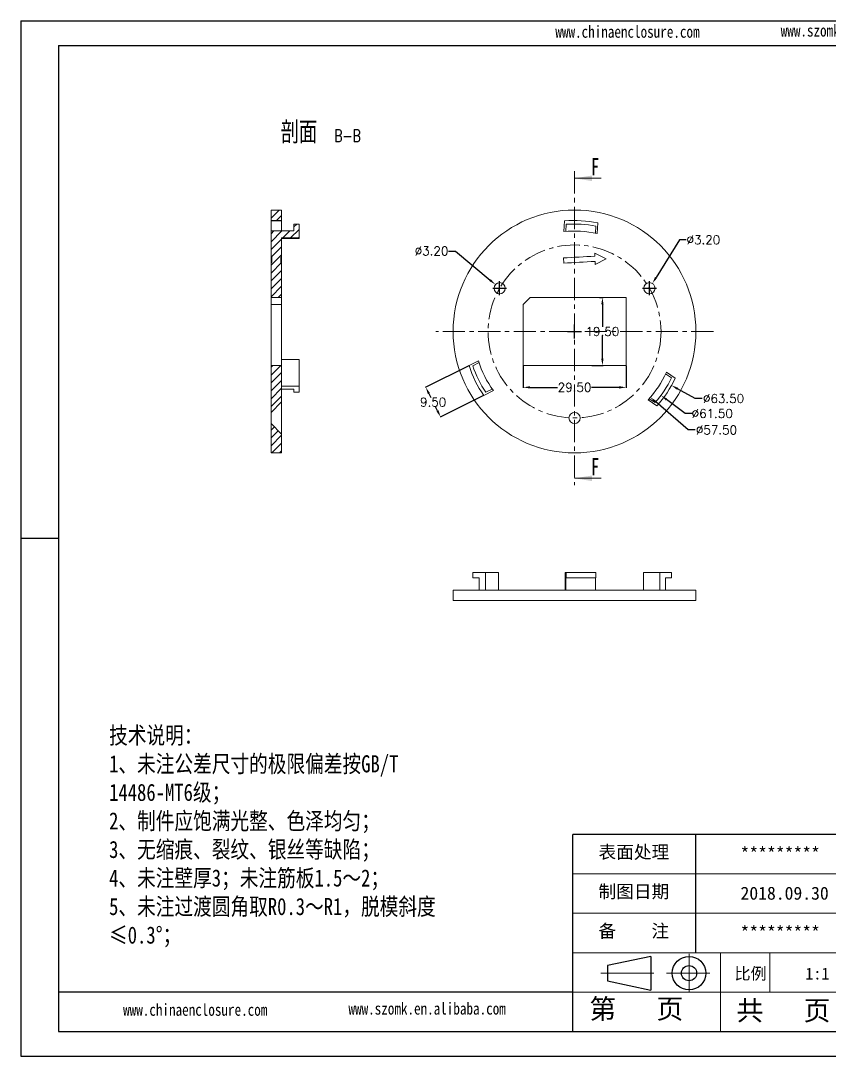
# Model space of a CAD drawing. Header units: inches. Extents: x 1184 to 3157, y 573 to 1047.
# Drawn here: x 2737.7 to 2969.2, y 573 to 869.2 of the extents above; entities that cross this region are included whole.
import ezdxf

# ---------------------------------------------------------------- set-up
doc = ezdxf.new("R2010")
doc.units = ezdxf.units.IN
doc.linetypes.add('CENTER', pattern=[10.16, 6.35, -1.27, 1.27, -1.27])
doc.linetypes.add('CENTER2', pattern=[28.575, 19.05, -3.175, 3.175, -3.175])
doc.layers.add('10', color=7, linetype='Continuous')
doc.layers.add('文字', color=81, linetype='Continuous')
for name, color, linetype, lineweight in [('粗实线', 7, 'Continuous', 30), ('细实线', 3, 'Continuous', 9), ('细点划线', 2, 'CENTER2', 9)]:
    doc.layers.add(name, color=color, linetype=linetype, lineweight=lineweight)
doc.styles.add('SLDTEXTSTYLE1', font='TXT', dxfattribs={"width": 0.75, "bigfont": 'bigfont'})
doc.styles.add('SLDTEXTSTYLE3', font='TXT', dxfattribs={"width": 0.75, "bigfont": 'bigfont'})
doc.styles.add('SLDTEXTSTYLE6', font='TXT', dxfattribs={"width": 0.7})
doc.styles.get("Standard").update_dxf_attribs({"font": 'txt', "bigfont": 'gbcbig.shx'})
doc.styles.add('宋体', font='', dxfattribs={"width": 0.8, "height": 3.5})
doc.styles.get('宋体').set_extended_font_data('SimSun')
doc.dimstyles.new('2.5', dxfattribs={"dimtxt": 2.5, "dimasz": 2, "dimexe": 0.18, "dimexo": 0.0625, "dimgap": 0.09, "dimtad": 0, "dimtih": 1, "dimtoh": 1, "dimzin": 0, "dimdsep": 46, "dimtxsty": 'Standard', "dimcen": 2, "dimadec": 0, "dimazin": 0, "dimtfac": 1, "dimtofl": 0, "dimtmove": 0, "dimatfit": 3, "dimfxl": 1, "dimtolj": 1, "dimtzin": 0, "dimarcsym": 0})
pattern_1 = [(45, (-484.1461, 1e-13), (-1.122532, 1.122532), [])]

# ---------------------------------------------------------------- blocks, each defined once
blk = doc.blocks.new('SW_NOTE_3')
at = {"color": 0, "linetype": 'Continuous', "lineweight": 0, "attachment_point": 2}
for s, insert, char_height, style in [('剖面', (8.33, 8.19), 6.35, 'SLDTEXTSTYLE1'), ('B-B', (22.23, 5.8), 3.5, 'SLDTEXTSTYLE3')]:
    blk.add_mtext(s, dxfattribs=dict(at, insert=insert, char_height=char_height, style=style))
blk = doc.blocks.new('*D47')
at = {"color": 0, "lineweight": -2, "transparency": 16777216}
for p, q in [((2926.24, 806.58), (2919.57, 795.77)), ((2928.24, 806.58), (2926.24, 806.58)), ((2917.68, 790.7), (2917.68, 794.7)), ((2915.68, 792.7), (2919.68, 792.7))]:
    blk.add_line(p, q, dxfattribs=at)
at = {"color": 0, "transparency": 16777216}
blk.add_solid([(2919.29, 795.94), (2919.86, 795.59), (2918.52, 794.07)], dxfattribs=at)
at = {"layer": 'Defpoints', "color": 0, "transparency": 16777216}
for p in [(2918.52, 794.07), (2916.84, 791.34)]:
    blk.add_point(p, dxfattribs=at)
at = {"color": 0, "transparency": 16777216, "insert": (2933.12, 806.58), "char_height": 2.5, "attachment_point": 5}
blk.add_mtext('\\A1;∅3.20', dxfattribs=at)
blk = doc.blocks.new('*D48')
at = {"color": 0, "lineweight": -2, "transparency": 16777216}
for p, q in [((2860.19, 803.35), (2862.19, 803.35)), ((2862.19, 803.35), (2872.06, 795.02)), ((2874.81, 790.7), (2874.81, 794.7)), ((2872.81, 792.7), (2876.81, 792.7))]:
    blk.add_line(p, q, dxfattribs=at)
at = {"color": 0, "transparency": 16777216}
blk.add_solid([(2872.28, 795.28), (2871.85, 794.77), (2873.59, 793.74)], dxfattribs=at)
at = {"layer": 'Defpoints', "color": 0, "transparency": 16777216}
for p in [(2873.59, 793.74), (2876.04, 791.67)]:
    blk.add_point(p, dxfattribs=at)
at = {"color": 0, "transparency": 16777216, "insert": (2855.31, 803.35), "char_height": 2.5, "attachment_point": 5}
blk.add_mtext('\\A1;∅3.20', dxfattribs=at)
blk = doc.blocks.new('*D49')
at = {"color": 0, "lineweight": -2, "transparency": 16777216}
for p, q in [((2903.36, 790.08), (2904.4, 790.08)), ((2904.22, 788.08), (2904.22, 781.67)), ((2904.22, 772.58), (2904.22, 778.99)), ((2901.24, 770.58), (2904.4, 770.58))]:
    blk.add_line(p, q, dxfattribs=at)
at = {"color": 0, "transparency": 16777216}
for points in [[(2903.89, 788.08), (2904.56, 788.08), (2904.22, 790.08)], [(2903.89, 772.58), (2904.56, 772.58), (2904.22, 770.58)]]:
    blk.add_solid(points, dxfattribs=at)
at = {"layer": 'Defpoints', "color": 0, "transparency": 16777216}
for p in [(2903.29, 790.08), (2904.22, 790.08), (2901.17, 770.58)]:
    blk.add_point(p, dxfattribs=at)
at = {"color": 0, "transparency": 16777216, "insert": (2904.22, 780.33), "char_height": 2.5, "attachment_point": 5}
blk.add_mtext('\\A1;19.50', dxfattribs=at)
blk = doc.blocks.new('*D50')
at = {"color": 0, "lineweight": -2, "transparency": 16777216}
for p, q in [((2881.5, 770.52), (2881.5, 764.16)), ((2911, 770.52), (2911, 764.16)), ((2883.5, 764.34), (2891.37, 764.34)), ((2909, 764.34), (2901.13, 764.34))]:
    blk.add_line(p, q, dxfattribs=at)
at = {"color": 0, "transparency": 16777216}
for points in [[(2883.5, 764.67), (2883.5, 764.01), (2881.5, 764.34)], [(2909, 764.67), (2909, 764.01), (2911, 764.34)]]:
    blk.add_solid(points, dxfattribs=at)
at = {"layer": 'Defpoints', "color": 0, "transparency": 16777216}
for p in [(2881.5, 770.58), (2911, 770.58), (2911, 764.34)]:
    blk.add_point(p, dxfattribs=at)
at = {"color": 0, "transparency": 16777216, "insert": (2896.25, 764.34), "char_height": 2.5, "attachment_point": 5}
blk.add_mtext('\\A1;29.50', dxfattribs=at)
blk = doc.blocks.new('*D51')
at = {"color": 0, "lineweight": -2, "transparency": 16777216}
for p, q in [((2896.25, 778.33), (2896.25, 782.33)), ((2894.25, 780.33), (2898.25, 780.33)), ((2930.76, 761.14), (2925.75, 763.93)), ((2932.76, 761.14), (2930.76, 761.14))]:
    blk.add_line(p, q, dxfattribs=at)
at = {"color": 0, "transparency": 16777216}
blk.add_solid([(2925.91, 764.22), (2925.58, 763.64), (2924, 764.9)], dxfattribs=at)
at = {"layer": 'Defpoints', "color": 0, "transparency": 16777216}
for p in [(2868.5, 795.76), (2924, 764.9)]:
    blk.add_point(p, dxfattribs=at)
at = {"color": 0, "transparency": 16777216, "insert": (2938.9, 761.14), "char_height": 2.5, "attachment_point": 5}
blk.add_mtext('\\A1;∅63.50', dxfattribs=at)
blk = doc.blocks.new('*D52')
at = {"color": 0, "lineweight": -2, "transparency": 16777216}
for p, q in [((2896.25, 778.33), (2896.25, 782.33)), ((2894.25, 780.33), (2898.25, 780.33)), ((2927.94, 756.87), (2922.57, 760.85)), ((2929.94, 756.87), (2927.94, 756.87))]:
    blk.add_line(p, q, dxfattribs=at)
at = {"color": 0, "transparency": 16777216}
blk.add_solid([(2922.77, 761.11), (2922.37, 760.58), (2920.97, 762.04)], dxfattribs=at)
at = {"layer": 'Defpoints', "color": 0, "transparency": 16777216}
for p in [(2871.53, 798.62), (2920.97, 762.04)]:
    blk.add_point(p, dxfattribs=at)
at = {"color": 0, "transparency": 16777216, "insert": (2935.66, 756.87), "char_height": 2.5, "attachment_point": 5}
blk.add_mtext('\\A1;∅61.50', dxfattribs=at)
blk = doc.blocks.new('*D53')
at = {"color": 0, "lineweight": -2, "transparency": 16777216}
for p, q in [((2896.25, 778.33), (2896.25, 782.33)), ((2894.25, 780.33), (2898.25, 780.33)), ((2928.75, 752.15), (2919.48, 760.18)), ((2930.75, 752.15), (2928.75, 752.15))]:
    blk.add_line(p, q, dxfattribs=at)
at = {"color": 0, "transparency": 16777216}
blk.add_solid([(2919.7, 760.44), (2919.26, 759.93), (2917.97, 761.5)], dxfattribs=at)
at = {"layer": 'Defpoints', "color": 0, "transparency": 16777216}
for p in [(2874.53, 799.16), (2917.97, 761.5)]:
    blk.add_point(p, dxfattribs=at)
at = {"color": 0, "transparency": 16777216, "insert": (2936.88, 752.15), "char_height": 2.5, "attachment_point": 5}
blk.add_mtext('\\A1;∅57.50', dxfattribs=at)
blk = doc.blocks.new('*D54')
at = {"color": 0, "lineweight": -2, "transparency": 16777216}
for p, q in [((2865.98, 770.53), (2853.49, 764.29)), ((2854.55, 762.58), (2855.11, 761.46)), ((2870.23, 762.03), (2857.74, 755.79)), ((2857, 757.66), (2856.44, 758.78))]:
    blk.add_line(p, q, dxfattribs=at)
at = {"color": 0, "transparency": 16777216}
for points in [[(2854.84, 762.73), (2854.25, 762.43), (2853.65, 764.37)], [(2857.3, 757.81), (2856.71, 757.51), (2857.9, 755.87)]]:
    blk.add_solid(points, dxfattribs=at)
at = {"layer": 'Defpoints', "color": 0, "transparency": 16777216}
for p in [(2866.04, 770.55), (2853.65, 764.37), (2870.28, 762.06)]:
    blk.add_point(p, dxfattribs=at)
at = {"color": 0, "transparency": 16777216, "insert": (2855.77, 760.12), "char_height": 2.5, "attachment_point": 5}
blk.add_mtext('\\A1;9.50', dxfattribs=at)

msp = doc.modelspace()

# ---------------------------------------------------------------- hatches: boundary and pattern name
at = {"linetype": 'Continuous', "lineweight": 0}
h = msp.add_hatch(dxfattribs=at)
h.set_pattern_fill('ANSI31', color=4, scale=0.5, style=0)
h.set_pattern_definition(pattern_1)
h.paths.add_polyline_path([(2809.386, 812.079), (2812.386, 812.079), (2812.386, 815.079), (2809.386, 815.079)], flags=0)
h = msp.add_hatch(dxfattribs=at)
h.set_pattern_fill('ANSI31', color=4, scale=0.5, style=0)
h.set_pattern_definition(pattern_1)
h.paths.add_polyline_path([(2809.386, 800.056), (2809.386, 790.079), (2812.386, 790.079), (2812.386, 800.056), (2812.186, 800.056), (2812.186, 801.558), (2812.386, 801.558), (2812.386, 807.079), (2817.386, 807.079), (2817.386, 811.079), (2815.886, 811.079), (2815.886, 809.079), (2809.386, 809.079), (2809.386, 801.558), (2809.586, 801.558), (2809.586, 800.056)], flags=0)
h = msp.add_hatch(dxfattribs=at)
h.set_pattern_fill('ANSI31', color=4, scale=0.5, style=0)
h.set_pattern_definition(pattern_1)
h.paths.add_polyline_path([(2812.386, 760.179), (2812.386, 770.579), (2809.386, 770.579), (2809.386, 757.179)], flags=0)
h = msp.add_hatch(dxfattribs=at)
h.set_pattern_fill('ANSI31', color=4, scale=0.5, style=0)
h.set_pattern_definition(pattern_1)
h.paths.add_polyline_path([(2809.386, 745.579), (2812.386, 745.579), (2812.386, 750.979), (2809.386, 753.979)], flags=0)

# ---------------------------------------------------------------- linework, layer by layer
for p, q in [((2737.717, 869.241), (3156.748, 869.241)), ((2737.717, 869.241), (2737.717, 572.957)), ((2748.56, 862.187), (3149.693, 862.187)), ((2748.56, 862.187), (2748.56, 580.011)), ((2748.56, 721.099), (2737.717, 721.099)), ((2737.717, 710.125), (2737.717, 572.957)), ((2980.388, 636.446), (2895.735, 636.446)), ((2895.735, 580.011), (2895.735, 636.446)), ((2931.007, 602.585), (2931.007, 636.446)), ((2895.735, 591.298), (2748.56, 591.298)), ((2748.56, 580.011), (3149.693, 580.011)), ((2737.717, 572.957), (3156.748, 572.957)), ((2737.717, 572.957), (2931.713, 572.957))]:
    msp.add_line(p, q)
at = {"color": 1, "linetype": 'CENTER', "lineweight": 0}
for p, q in [((2896.248, 826.157), (2896.248, 736.322)), ((2935.998, 780.329), (2856.498, 780.329))]:
    msp.add_line(p, q, dxfattribs=at)
at = {"color": 7, "linetype": 'Continuous', "lineweight": 0}
for p, q in [((2903.848, 824.157), (2896.248, 824.157)), ((2903.848, 738.322), (2896.248, 738.322))]:
    msp.add_line(p, q, dxfattribs=at)
at = {"color": 7, "linetype": 'Continuous', "lineweight": 15}
for p, q in [((2812.386, 815.079), (2809.386, 815.079)), ((2809.386, 812.079), (2809.386, 815.079)), ((2812.386, 812.079), (2812.386, 815.079)), ((2809.386, 812.079), (2809.386, 811.952)), ((2809.386, 812.079), (2812.386, 812.079)), ((2812.386, 811.952), (2809.386, 811.952)), ((2809.386, 811.952), (2809.386, 809.079)), ((2812.386, 812.079), (2812.386, 811.952)), ((2812.386, 811.952), (2812.386, 809.079)), ((2893.405, 811.952), (2893.221, 808.919)), ((2809.386, 801.558), (2809.386, 809.079)), ((2815.886, 809.079), (2809.386, 809.079)), ((2815.886, 811.079), (2817.386, 811.079)), ((2815.886, 811.079), (2815.886, 809.079)), ((2817.386, 811.079), (2817.386, 807.079)), ((2893.725, 808.968), (2893.847, 810.985)), ((2902.331, 810.471), (2902.209, 808.454)), ((2902.704, 808.345), (2902.887, 811.377)), ((2812.386, 807.079), (2817.386, 807.079)), ((2812.386, 801.558), (2812.386, 807.079)), ((2817.386, 806.948), (2812.386, 806.948)), ((2817.386, 807.079), (2817.386, 806.948)), ((2809.586, 801.558), (2809.386, 801.558)), ((2809.586, 801.371), (2809.386, 801.371)), ((2809.386, 801.371), (2809.386, 800.056)), ((2809.586, 800.056), (2809.386, 800.056)), ((2809.386, 790.079), (2809.386, 800.056)), ((2809.586, 800.056), (2809.586, 801.558)), ((2812.186, 801.558), (2812.386, 801.558)), ((2812.186, 801.558), (2812.186, 800.056)), ((2812.186, 801.371), (2812.386, 801.371)), ((2812.186, 800.056), (2812.386, 800.056)), ((2812.386, 801.371), (2812.386, 800.063)), ((2812.386, 790.079), (2812.386, 800.056)), ((2893.048, 801.371), (2893.138, 799.874)), ((2902.048, 802.721), (2905.324, 801.099)), ((2902.048, 801.871), (2902.048, 802.721)), ((2902.124, 799.521), (2905.324, 801.099)), ((2902.124, 800.373), (2902.124, 799.521)), ((2809.386, 790.079), (2812.386, 790.079)), ((2809.386, 788.079), (2809.386, 790.079)), ((2812.386, 790.079), (2812.386, 788.079)), ((2881.498, 788.079), (2883.498, 790.079)), ((2910.998, 790.079), (2883.498, 790.079)), ((2910.998, 770.579), (2910.998, 790.079)), ((2812.386, 788.079), (2809.386, 788.079)), ((2809.386, 788.079), (2809.386, 770.579)), ((2812.386, 788.079), (2812.386, 770.579)), ((2881.498, 788.079), (2881.498, 770.579)), ((2809.386, 757.179), (2809.386, 770.579)), ((2812.386, 770.579), (2809.386, 770.579)), ((2817.386, 772.333), (2812.386, 772.333)), ((2812.386, 760.179), (2812.386, 770.579)), ((2817.386, 772.333), (2817.386, 764.728)), ((2868.758, 771.912), (2866.04, 770.555)), ((2867.103, 770.526), (2868.911, 771.429)), ((2881.498, 770.579), (2910.998, 770.579)), ((2922.312, 768.195), (2923.998, 767.081)), ((2925.056, 766.981), (2922.522, 768.656)), ((2817.386, 764.728), (2812.386, 764.728)), ((2817.386, 764.728), (2817.386, 762.921)), ((2815.886, 763.824), (2812.386, 763.824)), ((2815.886, 763.824), (2815.886, 762.921)), ((2815.886, 762.921), (2817.386, 762.921)), ((2870.284, 762.055), (2873.002, 763.412)), ((2872.708, 763.824), (2870.9, 762.921)), ((2812.386, 760.179), (2809.386, 757.179)), ((2812.386, 760.179), (2812.386, 750.979)), ((2917.283, 760.731), (2919.817, 759.056)), ((2919.311, 759.99), (2917.625, 761.104)), ((2809.386, 757.179), (2809.386, 753.979)), ((2809.386, 753.979), (2812.386, 750.979)), ((2809.386, 745.579), (2809.386, 753.979)), ((2812.386, 745.579), (2812.386, 750.979)), ((2809.386, 745.579), (2812.386, 745.579)), ((2867.103, 709.86), (2867.103, 711.36)), ((2867.103, 711.36), (2870.721, 711.36)), ((2870.721, 711.36), (2874.519, 711.36)), ((2870.721, 711.36), (2870.721, 706.36)), ((2874.519, 711.36), (2874.519, 706.36)), ((2893.602, 711.36), (2893.602, 706.36)), ((2893.602, 711.36), (2893.847, 711.36)), ((2893.847, 709.86), (2893.847, 711.36)), ((2893.847, 711.36), (2902.331, 711.36)), ((2902.331, 709.86), (2902.331, 711.36)), ((2915.937, 711.36), (2915.937, 706.36)), ((2915.937, 711.36), (2920.624, 711.36)), ((2920.624, 711.36), (2920.624, 706.36)), ((2920.624, 711.36), (2923.998, 711.36)), ((2923.998, 709.86), (2923.998, 711.36)), ((2867.103, 709.86), (2868.911, 709.86)), ((2868.911, 709.86), (2868.911, 706.36)), ((2893.725, 709.86), (2893.725, 706.36)), ((2893.725, 709.86), (2893.847, 709.86)), ((2893.847, 709.86), (2902.331, 709.86)), ((2902.209, 709.86), (2902.209, 706.36)), ((2922.312, 709.86), (2923.998, 709.86)), ((2922.312, 709.86), (2922.312, 706.36)), ((2861.498, 706.36), (2861.498, 703.36)), ((2930.998, 706.36), (2861.498, 706.36)), ((2930.998, 703.36), (2930.998, 706.36)), ((2930.998, 703.36), (2861.498, 703.36))]:
    msp.add_line(p, q, dxfattribs=at)
for centre, radius in [((2896.248, 780.329), 34.75), ((2874.814, 792.704), 1.6), ((2917.682, 792.704), 1.6), ((2896.248, 755.579), 1.6)]:
    msp.add_circle(centre, radius, dxfattribs=at)
at = {"color": 1, "linetype": 'CENTER', "lineweight": 0}
msp.add_circle((2896.248, 780.329), 24.75, dxfattribs=at)
at = {"color": 7, "linetype": 'Continuous', "lineweight": 15}
for radius, start, end in [(31.75, 77.93051, 95.13873), (28.75, 77.02476, 96.04448), (30.75, 78.59026, 94.47898), (31.75, 197.93051, 215.13873), (30.75, 198.59026, 214.47898), (28.75, 197.02476, 216.04448), (28.75, 317.02476, 336.04448), (30.75, 318.59026, 334.47898), (31.75, 317.93051, 335.13873)]:
    msp.add_arc((2896.248, 780.329), radius, start, end, dxfattribs=at)
for points in [[(2809.386, 801.371), (2809.386, 801.435), (2809.386, 801.498), (2809.386, 801.558)], [(2812.386, 801.371), (2812.386, 801.435), (2812.386, 801.498), (2812.386, 801.558)], [(2893.048, 801.371), (2896.047, 801.551), (2899.047, 801.718), (2902.048, 801.871)], [(2893.138, 799.874), (2896.132, 800.054), (2899.128, 800.22), (2902.124, 800.373)]]:
    msp.add_open_spline(points, degree=3, dxfattribs=at)
at = {"color": 7, "linetype": 'Continuous', "lineweight": 0}
for points in [[(2896.248, 824.157), (2901.248, 823.357), (2901.248, 824.957)], [(2896.248, 738.322), (2901.248, 737.522), (2901.248, 739.122)]]:
    msp.add_solid(points, dxfattribs=at)
at = {"layer": '粗实线', "color": 7}
for p, q in [((2918.043, 601.529), (2905.71, 598.915)), ((2918.043, 601.529), (2918.043, 591.864)), ((2905.71, 598.915), (2905.71, 594.554)), ((2905.71, 594.554), (2918.043, 591.864))]:
    msp.add_line(p, q, dxfattribs=at)
for radius in [4.795, 2.181]:
    msp.add_circle((2929.019, 596.734), radius, dxfattribs=at)
at = {"layer": '细实线', "color": 7}
for p, q in [((2980.388, 625.159), (2895.735, 625.159)), ((2980.388, 613.872), (2895.735, 613.872)), ((3149.693, 602.585), (2895.735, 602.585)), ((2938.062, 602.585), (2938.062, 580.011)), ((2952.17, 602.585), (2952.17, 591.298)), ((2980.388, 591.298), (2895.735, 591.298))]:
    msp.add_line(p, q, dxfattribs=at)
at = {"layer": '细点划线', "color": 7}
for p, q in [((2929.019, 602.254), (2929.019, 591.298)), ((2903.744, 596.734), (2918.987, 596.734)), ((2922.606, 596.734), (2934.999, 596.734))]:
    msp.add_line(p, q, dxfattribs=at)

# ---------------------------------------------------------------- block references
at = {"layer": '10'}
msp.add_blockref('SW_NOTE_3', (2809.022, 832.279), dxfattribs=at)

# ---------------------------------------------------------------- texts
at = {"color": 7, "linetype": 'Continuous', "char_height": 5, "attachment_point": 1, "style": 'SLDTEXTSTYLE6'}
for insert in [(2900.944, 829.966), (2900.944, 744.131)]:
    msp.add_mtext('F', dxfattribs=dict(at, insert=insert))
at = {"width": 2109.67495, "attachment_point": 1}
for s, insert, char_height in [('{\\fSimHei|b0|i0|c134|p49;表面处理}', (2903.096, 633.243), 3.71193), ('{\\fSimHei|b0|i0|c134|p49;*********}', (2943.752, 632.766), 3.71193), ('{\\fSimHei|b0|i0|c134|p49;制图日期}', (2903.096, 621.956), 3.71193), ('{\\fSimHei|b0|i0|c134|p49;2018.\\fSimHei|b0|i0|c0|p49;09\\fSimHei|b0|i0|c134|p49;.\\fSimHei|b0|i0|c0|p49;30}', (2943.752, 621.479), 3.711928), ('{\\fSimHei|b0|i0|c134|p49;备    注}', (2903.096, 610.669), 3.71193), ('{\\fSimHei|b0|i0|c134|p49;*********}', (2943.752, 610.192), 3.71193)]:
    msp.add_mtext(s, dxfattribs=dict(at, insert=insert, char_height=char_height))
at = {"layer": '文字', "color": 0, "attachment_point": 1, "style": '宋体'}
for s, insert, char_height, width in [('www.szomk.en.alibaba.com', (2955.258, 868.16), 3.44881, 60.59231), ('www.chinaenclosure.com', (2890.751, 867.819), 3.44881, 60.59231), ('{\\H1.111x;技术说明：\\P1、未注公差尺寸的极限偏差按GB/T 14486-MT6级；\\P2、制件应饱满光整、色泽均匀；\\P3、无缩痕、裂纹、银丝等缺陷；\\P4、未注壁厚3；未注筋板1.5～2；\\P5、未注过渡圆角取R0.3～R1，脱模斜度≤0.3%%D；}', (2763.016, 667.255), 4.40899, 99.30992), ('www.chinaenclosure.com', (2767.026, 587.995), 3.44881, 60.59231), ('www.szomk.en.alibaba.com', (2831.533, 588.337), 3.44881, 60.59231)]:
    msp.add_mtext(s, dxfattribs=dict(at, insert=insert, char_height=char_height, width=width))
at = {"layer": '细实线', "color": 7, "attachment_point": 1}
for s, insert, char_height, width in [('{\\fSimSun|b0|i0|c134|p54;比例}', (2942.012, 598.311), 3.38611, 14.86395), ('{\\fSimSun|b0|i0|c134|p54;1:1}', (2962.293, 598.311), 3.38611, 14.86395), ('{\\fSimSun|b0|i0|c134|p54;第   页}', (2900.484, 589.358), 5.64351, 42.32632), ('{\\fSimSun|b0|i0|c134|p54; 共   页}', (2938.752, 588.879), 5.64351, 42.32632)]:
    msp.add_mtext(s, dxfattribs=dict(at, insert=insert, char_height=char_height, width=width))

# ---------------------------------------------------------------- dimensions: what is measured, and where the dimension line sits
for p1, p2, picture, middle in [((2916.843, 791.342), (2918.522, 794.066), '*D47', (2933.12, 806.58)), ((2876.037, 791.673), (2873.591, 793.736), '*D48', (2855.31, 803.348)), ((2871.531, 798.622), (2920.965, 762.036), '*D52', (2935.658, 756.872)), ((2874.526, 799.163), (2917.97, 761.495), '*D53', (2936.883, 752.147)), ((2868.498, 795.756), (2923.998, 764.902), '*D51', (2938.895, 761.141))]:
    dim = msp.add_diameter_dim_2p(p1=p1, p2=p2, dimstyle='2.5')
    dim.commit()
    dim.dimension.update_dxf_attribs({"geometry": picture, "text_midpoint": middle, "dimtype": 163})
dim = msp.add_linear_dim(base=(2904.223, 790.079), p1=(2901.174, 770.579), p2=(2903.293, 790.079), angle=90, dimstyle='2.5')
dim.commit()
dim.dimension.update_dxf_attribs({"geometry": '*D49', "text_midpoint": (2904.223, 780.329)})
dim = msp.add_aligned_dim(p1=(2870.284, 762.055), p2=(2866.04, 770.555), distance=13.846, dimstyle='2.5')
dim.commit()
dim.dimension.update_dxf_attribs({"geometry": '*D54', "text_midpoint": (2855.775, 760.119)})
dim = msp.add_linear_dim(base=(2910.998, 764.341), p1=(2881.498, 770.579), p2=(2910.998, 770.579), dimstyle='2.5')
dim.commit()
dim.dimension.update_dxf_attribs({"geometry": '*D50', "text_midpoint": (2896.248, 764.341)})

doc.saveas('drawing.dxf')
